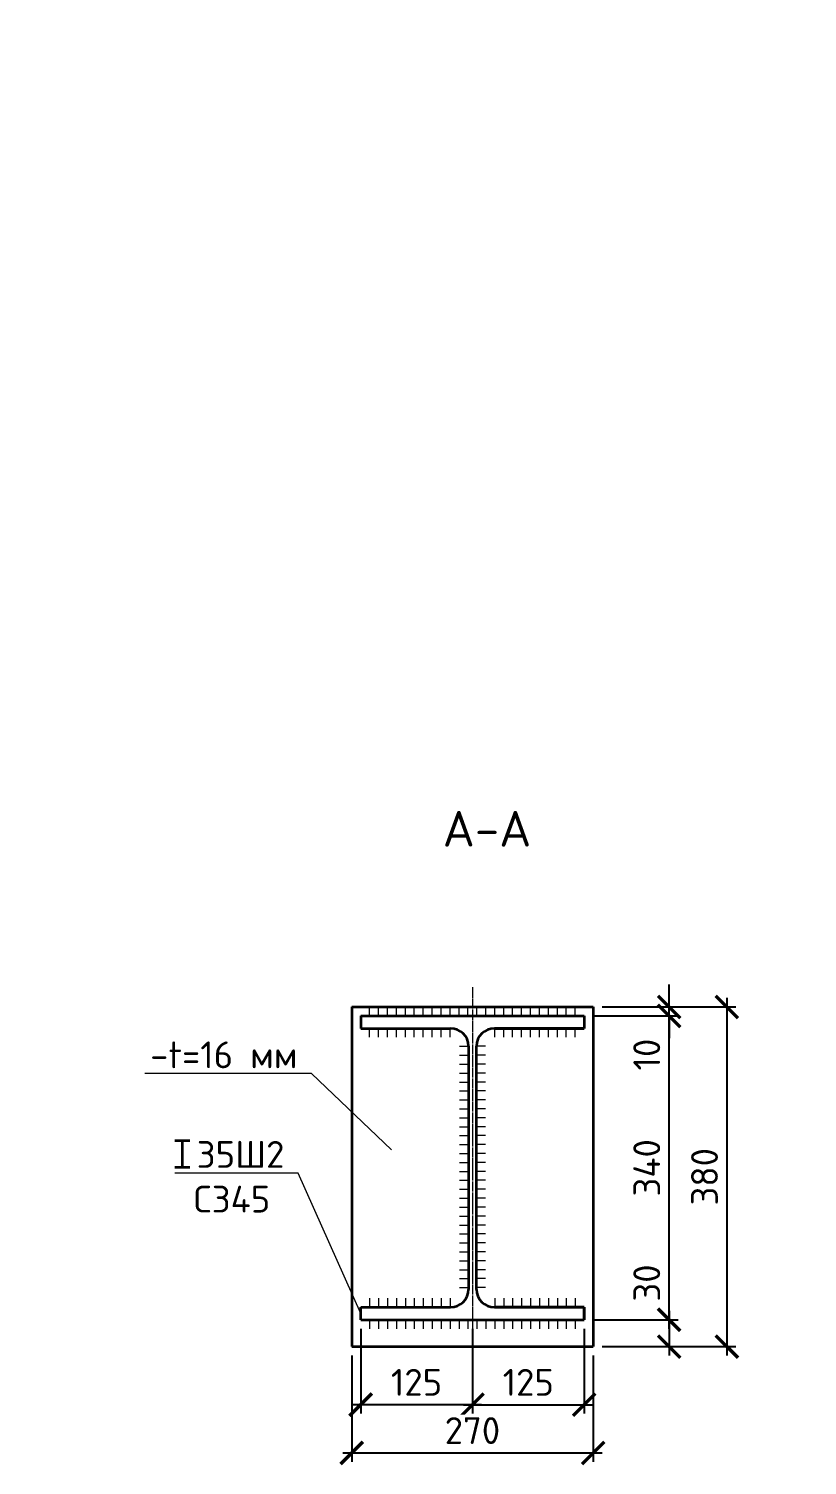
# Model space of a CAD drawing. Header units: millimetres. Extents: x -25910 to 49740, y -35080 to 0.
# Drawn here: x 28825 to 29695, y -20381 to -18774 of the extents above; entities that cross this region are included whole.
import ezdxf
from ezdxf import colors
from ezdxf.entities.mleader import LeaderData, LeaderLine
from ezdxf.math import Vec2, Vec3

# ---------------------------------------------------------------- set-up
doc = ezdxf.new("R2010")
doc.units = ezdxf.units.MM
doc.linetypes.add('JIS_08_11', pattern=[12.8, 11, -0.6, 0.6, -0.6])
for name, color, linetype, lineweight in [('НАДПИСИ', 11, 'Continuous', 13), ('ОСЕВАЯ', 50, 'JIS_08_11', 13), ('ОСНОВНАЯ', 213, 'Continuous', 35)]:
    doc.layers.add(name, color=color, linetype=linetype, lineweight=lineweight)
doc.styles.add('_ОСК', font='isocpeur.ttf', dxfattribs={"height": 3})
doc.styles.add('ОСК', font='isocpeur.ttf')
doc.dimstyles.new('_ОСК', dxfattribs={"dimscale": 25, "dimtxt": 3, "dimasz": 2.5, "dimexe": 1, "dimexo": 1, "dimgap": 1, "dimtad": 3, "dimdec": 0, "dimzin": 1, "dimdsep": 46, "dimtxsty": '_ОСК', "dimblk": 'ARCHTICK', "dimcen": 2, "dimdle": 1, "dimclrt": 256, "dimadec": 0, "dimazin": 0, "dimtfac": 1, "dimtdec": 0, "dimtmove": 1, "dimatfit": 3, "dimfxl": 1, "dimtvp": 2.25, "dimtfill": 1, "dimtolj": 1, "dimtzin": 1, "dimarcsym": 0})

# ---------------------------------------------------------------- blocks, each defined once
blk = doc.blocks.new('_None')
blk = doc.blocks.new('A$C6A7E4B16')
at = {"layer": 'ОСНОВНАЯ'}
for p, q in [((0, 30), (16.7, 30)), ((8.4, 30), (8.4, 0)), ((0, 0), (16.7, 0))]:
    blk.add_line(p, q, dxfattribs=at)
blk = doc.blocks.new('_ArchTick')
at = {"color": 0, "linetype": 'ByBlock', "const_width": 0.15}
blk.add_lwpolyline([(-0.5, -0.5), (0.5, 0.5)], dxfattribs=at)
blk = doc.blocks.new('*D426')
at = {"layer": 'Defpoints', "color": 0, "transparency": 16777216}
for p in [(29195.9, -20218.1), (29320.9, -20218.1), (29195.9, -20313.1)]:
    blk.add_point(p, dxfattribs=at)
at = {"layer": 'НАДПИСИ', "color": 0, "lineweight": -2, "transparency": 16777216}
for p, q in [((29195.9, -20228.1), (29195.9, -20323.1)), ((29320.9, -20228.1), (29320.9, -20323.1)), ((29330.9, -20313.1), (29185.9, -20313.1))]:
    blk.add_line(p, q, dxfattribs=at)
at = {"layer": 'НАДПИСИ', "color": 0, "lineweight": -2, "transparency": 16777216, "xscale": 25, "yscale": 25, "zscale": 25, "rotation": 180}
blk.add_blockref('_ArchTick', (29195.9, -20313.1), dxfattribs=at)
at = {"layer": 'НАДПИСИ', "color": 0, "lineweight": -2, "transparency": 16777216, "xscale": 25, "yscale": 25, "zscale": 25}
blk.add_blockref('_ArchTick', (29320.9, -20313.1), dxfattribs=at)
at = {"layer": 'НАДПИСИ', "transparency": 16777216, "insert": (29258.4, -20288.1), "char_height": 30, "attachment_point": 5, "style": '_ОСК', "bg_fill": 3, "box_fill_scale": 1.1, "bg_fill_color": 256, "bg_fill_true_color": 13158600, "bg_fill_transparency": 0}
blk.add_mtext('\\A1;125', dxfattribs=at)
blk = doc.blocks.new('*D427')
at = {"layer": 'Defpoints', "color": 0, "transparency": 16777216}
for p in [(29320.9, -20218.1), (29445.9, -20218.1), (29445.9, -20313.1)]:
    blk.add_point(p, dxfattribs=at)
at = {"layer": 'НАДПИСИ', "color": 0, "lineweight": -2, "transparency": 16777216}
for p, q in [((29320.9, -20228.1), (29320.9, -20323.1)), ((29445.9, -20228.1), (29445.9, -20323.1)), ((29310.9, -20313.1), (29455.9, -20313.1))]:
    blk.add_line(p, q, dxfattribs=at)
at = {"layer": 'НАДПИСИ', "color": 0, "lineweight": -2, "transparency": 16777216, "xscale": 25, "yscale": 25, "zscale": 25, "rotation": 180}
blk.add_blockref('_ArchTick', (29320.9, -20313.1), dxfattribs=at)
at = {"layer": 'НАДПИСИ', "color": 0, "lineweight": -2, "transparency": 16777216, "xscale": 25, "yscale": 25, "zscale": 25}
blk.add_blockref('_ArchTick', (29445.9, -20313.1), dxfattribs=at)
at = {"layer": 'НАДПИСИ', "transparency": 16777216, "insert": (29383.4, -20288.1), "char_height": 30, "attachment_point": 5, "style": '_ОСК', "bg_fill": 3, "box_fill_scale": 1.1, "bg_fill_color": 256, "bg_fill_true_color": 13158600, "bg_fill_transparency": 0}
blk.add_mtext('\\A1;125', dxfattribs=at)
blk = doc.blocks.new('*D423')
at = {"layer": 'Defpoints', "color": 0, "transparency": 16777216}
for p in [(29445.9, -20218.1), (29455.9, -20248.1), (29540.9, -20248.1)]:
    blk.add_point(p, dxfattribs=at)
at = {"layer": 'НАДПИСИ', "color": 0, "lineweight": -2, "transparency": 16777216}
for p, q in [((29455.9, -20218.1), (29550.9, -20218.1)), ((29540.9, -20208.1), (29540.9, -20258.1)), ((29465.9, -20248.1), (29550.9, -20248.1))]:
    blk.add_line(p, q, dxfattribs=at)
at = {"layer": 'НАДПИСИ', "color": 0, "lineweight": -2, "transparency": 16777216, "xscale": 25, "yscale": 25, "zscale": 25, "rotation": 270}
blk.add_blockref('_ArchTick', (29540.9, -20248.1), dxfattribs=at)
at = {"layer": 'НАДПИСИ', "transparency": 16777216, "insert": (29515.9, -20177), "char_height": 30, "attachment_point": 5, "rotation": 90, "style": '_ОСК', "bg_fill": 3, "box_fill_scale": 1.1, "bg_fill_color": 256, "bg_fill_true_color": 13158600, "bg_fill_transparency": 0}
blk.add_mtext('\\A1;30', dxfattribs=at)
at = {"layer": 'НАДПИСИ', "color": 0, "lineweight": -2, "transparency": 16777216, "xscale": 25, "yscale": 25, "zscale": 25, "rotation": 90}
blk.add_blockref('_ArchTick', (29540.9, -20218.1), dxfattribs=at)
blk = doc.blocks.new('*D424')
at = {"layer": 'Defpoints', "color": 0, "transparency": 16777216}
for p in [(29445.9, -19878.1), (29540.9, -19878.1), (29445.9, -20218.1)]:
    blk.add_point(p, dxfattribs=at)
at = {"layer": 'НАДПИСИ', "color": 0, "lineweight": -2, "transparency": 16777216}
for p, q in [((29455.9, -19878.1), (29550.9, -19878.1)), ((29540.9, -20228.1), (29540.9, -19868.1)), ((29455.9, -20218.1), (29550.9, -20218.1))]:
    blk.add_line(p, q, dxfattribs=at)
at = {"layer": 'НАДПИСИ', "color": 0, "lineweight": -2, "transparency": 16777216, "xscale": 25, "yscale": 25, "zscale": 25}
for p, rotation in [((29540.9, -19878.1), 90), ((29540.9, -20218.1), 270)]:
    blk.add_blockref('_ArchTick', p, dxfattribs=dict(at, rotation=rotation))
at = {"layer": 'НАДПИСИ', "transparency": 16777216, "insert": (29515.9, -20048.1), "char_height": 30, "attachment_point": 5, "rotation": 90, "style": '_ОСК', "bg_fill": 3, "box_fill_scale": 1.1, "bg_fill_color": 256, "bg_fill_true_color": 13158600, "bg_fill_transparency": 0}
blk.add_mtext('\\A1;340', dxfattribs=at)
blk = doc.blocks.new('*D425')
at = {"layer": 'Defpoints', "color": 0, "transparency": 16777216}
for p in [(29445.9, -19878.1), (29455.9, -19868.1), (29540.9, -19868.1)]:
    blk.add_point(p, dxfattribs=at)
at = {"layer": 'НАДПИСИ', "color": 0, "lineweight": -2, "transparency": 16777216}
for p, q in [((29540.9, -19868.1), (29540.9, -19843.1)), ((29455.9, -19878.1), (29550.9, -19878.1)), ((29465.9, -19868.1), (29550.9, -19868.1)), ((29540.9, -19878.1), (29540.9, -19868.1)), ((29540.9, -19878.1), (29540.9, -19903.1))]:
    blk.add_line(p, q, dxfattribs=at)
at = {"layer": 'НАДПИСИ', "color": 0, "lineweight": -2, "transparency": 16777216, "xscale": 25, "yscale": 25, "zscale": 25}
for p, rotation in [((29540.9, -19868.1), 270), ((29540.9, -19878.1), 90)]:
    blk.add_blockref('_ArchTick', p, dxfattribs=dict(at, rotation=rotation))
at = {"layer": 'НАДПИСИ', "transparency": 16777216, "insert": (29515.9, -19921.4), "char_height": 30, "attachment_point": 5, "rotation": 90, "style": '_ОСК', "bg_fill": 3, "box_fill_scale": 1.1, "bg_fill_color": 256, "bg_fill_true_color": 13158600, "bg_fill_transparency": 0}
blk.add_mtext('\\A1;10', dxfattribs=at)
blk = doc.blocks.new('*D375')
at = {"layer": 'Defpoints', "color": 0, "transparency": 16777216}
for p in [(29455.9, -19868.1), (29455.9, -20248.1), (29605.5, -20248.1)]:
    blk.add_point(p, dxfattribs=at)
at = {"layer": 'НАДПИСИ', "color": 0, "lineweight": -2, "transparency": 16777216}
for p, q in [((29605.5, -19858.1), (29605.5, -20258.1)), ((29465.9, -19868.1), (29615.5, -19868.1)), ((29465.9, -20248.1), (29615.5, -20248.1))]:
    blk.add_line(p, q, dxfattribs=at)
at = {"layer": 'НАДПИСИ', "color": 0, "lineweight": -2, "transparency": 16777216, "xscale": 25, "yscale": 25, "zscale": 25}
for p, rotation in [((29605.5, -19868.1), 90), ((29605.5, -20248.1), 270)]:
    blk.add_blockref('_ArchTick', p, dxfattribs=dict(at, rotation=rotation))
at = {"layer": 'НАДПИСИ', "transparency": 16777216, "insert": (29580.5, -20058.1), "char_height": 30, "attachment_point": 5, "rotation": 90, "style": '_ОСК', "bg_fill": 3, "box_fill_scale": 1.1, "bg_fill_color": 256, "bg_fill_true_color": 13158600, "bg_fill_transparency": 0}
blk.add_mtext('\\A1;380', dxfattribs=at)
blk = doc.blocks.new('*D376')
at = {"layer": 'Defpoints', "color": 0, "transparency": 16777216}
for p in [(29185.9, -20248.1), (29455.9, -20248.1), (29455.9, -20367.1)]:
    blk.add_point(p, dxfattribs=at)
at = {"layer": 'НАДПИСИ', "color": 0, "lineweight": -2, "transparency": 16777216}
for p, q in [((29185.9, -20258.1), (29185.9, -20377.1)), ((29455.9, -20258.1), (29455.9, -20377.1)), ((29175.9, -20367.1), (29465.9, -20367.1))]:
    blk.add_line(p, q, dxfattribs=at)
at = {"layer": 'НАДПИСИ', "color": 0, "lineweight": -2, "transparency": 16777216, "xscale": 25, "yscale": 25, "zscale": 25, "rotation": 180}
blk.add_blockref('_ArchTick', (29185.9, -20367.1), dxfattribs=at)
at = {"layer": 'НАДПИСИ', "color": 0, "lineweight": -2, "transparency": 16777216, "xscale": 25, "yscale": 25, "zscale": 25}
blk.add_blockref('_ArchTick', (29455.9, -20367.1), dxfattribs=at)
at = {"layer": 'НАДПИСИ', "transparency": 16777216, "insert": (29320.9, -20342.1), "char_height": 30, "attachment_point": 5, "style": '_ОСК', "bg_fill": 3, "box_fill_scale": 1.1, "bg_fill_color": 256, "bg_fill_true_color": 13158600, "bg_fill_transparency": 0}
blk.add_mtext('\\A1;270', dxfattribs=at)

msp = doc.modelspace()

# ---------------------------------------------------------------- linework, layer by layer
at = {"layer": 'НАДПИСИ'}
for p, q in [((29205.9, -19878.1), (29205.9, -19868.1)), ((29215.9, -19878.1), (29215.9, -19868.1)), ((29225.9, -19878.1), (29225.9, -19868.1)), ((29235.9, -19878.1), (29235.9, -19868.1)), ((29245.9, -19878.1), (29245.9, -19868.1)), ((29255.9, -19878.1), (29255.9, -19868.1)), ((29265.9, -19878.1), (29265.9, -19868.1)), ((29275.9, -19878.1), (29275.9, -19868.1)), ((29285.9, -19878.1), (29285.9, -19868.1)), ((29295.9, -19878.1), (29295.9, -19868.1)), ((29305.9, -19878.1), (29305.9, -19868.1)), ((29315.9, -19878.1), (29315.9, -19868.1)), ((29325.9, -19878.1), (29325.9, -19868.1)), ((29335.9, -19878.1), (29335.9, -19868.1)), ((29345.9, -19878.1), (29345.9, -19868.1)), ((29355.9, -19878.1), (29355.9, -19868.1)), ((29365.9, -19878.1), (29365.9, -19868.1)), ((29375.9, -19878.1), (29375.9, -19868.1)), ((29385.9, -19878.1), (29385.9, -19868.1)), ((29395.9, -19878.1), (29395.9, -19868.1)), ((29405.9, -19878.1), (29405.9, -19868.1)), ((29415.9, -19878.1), (29415.9, -19868.1)), ((29425.9, -19878.1), (29425.9, -19868.1)), ((29435.9, -19878.1), (29435.9, -19868.1)), ((29205.9, -19902.1), (29205.9, -19892.1)), ((29215.9, -19902.1), (29215.9, -19892.1)), ((29225.9, -19902.1), (29225.9, -19892.1)), ((29235.9, -19902.1), (29235.9, -19892.1)), ((29245.9, -19902.1), (29245.9, -19892.1)), ((29255.9, -19902.1), (29255.9, -19892.1)), ((29265.9, -19902.1), (29265.9, -19892.1)), ((29275.9, -19902.1), (29275.9, -19892.1)), ((29285.9, -19902.1), (29285.9, -19892.1)), ((29295.9, -19902.1), (29295.9, -19892.1)), ((29345.9, -19902.1), (29345.9, -19892.1)), ((29355.9, -19902.1), (29355.9, -19892.1)), ((29365.9, -19902.1), (29365.9, -19892.1)), ((29375.9, -19902.1), (29375.9, -19892.1)), ((29385.9, -19902.1), (29385.9, -19892.1)), ((29395.9, -19902.1), (29395.9, -19892.1)), ((29405.9, -19902.1), (29405.9, -19892.1)), ((29415.9, -19902.1), (29415.9, -19892.1)), ((29425.9, -19902.1), (29425.9, -19892.1)), ((29435.9, -19902.1), (29435.9, -19892.1)), ((29306.4, -19912.1), (29316.4, -19912.1)), ((29335.4, -19912.1), (29325.4, -19912.1)), ((29306.4, -19922.1), (29316.4, -19922.1)), ((29335.4, -19922.1), (29325.4, -19922.1)), ((29306.4, -19932.1), (29316.4, -19932.1)), ((29306.4, -19942.1), (29316.4, -19942.1)), ((29335.4, -19932.1), (29325.4, -19932.1)), ((29335.4, -19942.1), (29325.4, -19942.1)), ((29306.4, -19952.1), (29316.4, -19952.1)), ((29335.4, -19952.1), (29325.4, -19952.1)), ((29306.4, -19962.1), (29316.4, -19962.1)), ((29306.4, -19972.1), (29316.4, -19972.1)), ((29335.4, -19962.1), (29325.4, -19962.1)), ((29335.4, -19972.1), (29325.4, -19972.1)), ((29306.4, -19982.1), (29316.4, -19982.1)), ((29306.4, -19992.1), (29316.4, -19992.1)), ((29335.4, -19982.1), (29325.4, -19982.1)), ((29335.4, -19992.1), (29325.4, -19992.1)), ((29306.4, -20002.1), (29316.4, -20002.1)), ((29335.4, -20002.1), (29325.4, -20002.1)), ((29306.4, -20012.1), (29316.4, -20012.1)), ((29306.4, -20022.1), (29316.4, -20022.1)), ((29335.4, -20012.1), (29325.4, -20012.1)), ((29335.4, -20022.1), (29325.4, -20022.1)), ((29306.4, -20032.1), (29316.4, -20032.1)), ((29306.4, -20042.1), (29316.4, -20042.1)), ((29335.4, -20032.1), (29325.4, -20032.1)), ((29335.4, -20042.1), (29325.4, -20042.1)), ((29306.4, -20052.1), (29316.4, -20052.1)), ((29335.4, -20052.1), (29325.4, -20052.1)), ((29306.4, -20062.1), (29316.4, -20062.1)), ((29306.4, -20072.1), (29316.4, -20072.1)), ((29335.4, -20062.1), (29325.4, -20062.1)), ((29335.4, -20072.1), (29325.4, -20072.1)), ((29306.4, -20082.1), (29316.4, -20082.1)), ((29335.4, -20082.1), (29325.4, -20082.1)), ((29306.4, -20092.1), (29316.4, -20092.1)), ((29306.4, -20102.1), (29316.4, -20102.1)), ((29335.4, -20092.1), (29325.4, -20092.1)), ((29335.4, -20102.1), (29325.4, -20102.1)), ((29306.4, -20112.1), (29316.4, -20112.1)), ((29306.4, -20122.1), (29316.4, -20122.1)), ((29335.4, -20112.1), (29325.4, -20112.1)), ((29335.4, -20122.1), (29325.4, -20122.1)), ((29306.4, -20132.1), (29316.4, -20132.1)), ((29335.4, -20132.1), (29325.4, -20132.1)), ((29306.4, -20142.1), (29316.4, -20142.1)), ((29306.4, -20142.1), (29316.4, -20142.1)), ((29306.4, -20152.1), (29316.4, -20152.1)), ((29335.4, -20142.1), (29325.4, -20142.1)), ((29335.4, -20142.1), (29325.4, -20142.1)), ((29335.4, -20152.1), (29325.4, -20152.1)), ((29306.4, -20162.1), (29316.4, -20162.1)), ((29335.4, -20162.1), (29325.4, -20162.1)), ((29306.4, -20172.1), (29316.4, -20172.1)), ((29306.4, -20182.1), (29316.4, -20182.1)), ((29335.4, -20172.1), (29325.4, -20172.1)), ((29335.4, -20182.1), (29325.4, -20182.1)), ((29205.9, -20194.1), (29205.9, -20204.1)), ((29215.9, -20194.1), (29215.9, -20204.1)), ((29225.9, -20194.1), (29225.9, -20204.1)), ((29235.9, -20194.1), (29235.9, -20204.1)), ((29245.9, -20194.1), (29245.9, -20204.1)), ((29255.9, -20194.1), (29255.9, -20204.1)), ((29265.9, -20194.1), (29265.9, -20204.1)), ((29275.9, -20194.1), (29275.9, -20204.1)), ((29285.9, -20194.1), (29285.9, -20204.1)), ((29295.9, -20194.1), (29295.9, -20204.1)), ((29345.9, -20194.1), (29345.9, -20204.1)), ((29355.9, -20194.1), (29355.9, -20204.1)), ((29365.9, -20194.1), (29365.9, -20204.1)), ((29375.9, -20194.1), (29375.9, -20204.1)), ((29385.9, -20194.1), (29385.9, -20204.1)), ((29395.9, -20194.1), (29395.9, -20204.1)), ((29405.9, -20194.1), (29405.9, -20204.1)), ((29415.9, -20194.1), (29415.9, -20204.1)), ((29425.9, -20194.1), (29425.9, -20204.1)), ((29435.9, -20194.1), (29435.9, -20204.1))]:
    msp.add_line(p, q, dxfattribs=at)
at = {"layer": 'ОСЕВАЯ', "linetype": 'JIS_08_11'}
msp.add_line((29320.9, -19846.1), (29320.9, -20285.2), dxfattribs=at)
at = {"layer": 'ОСНОВНАЯ'}
for p, q in [((29185.9, -19868.1), (29185.9, -20248.1)), ((29185.9, -19868.1), (29455.9, -19868.1)), ((29195.9, -19878.1), (29445.9, -19878.1)), ((29195.9, -19878.1), (29195.9, -19892.1)), ((29235.9, -19878.1), (29405.9, -19878.1)), ((29445.9, -19878.1), (29445.9, -19892.1)), ((29195.9, -19892.1), (29296.4, -19892.1)), ((29345.4, -19892.1), (29445.9, -19892.1)), ((29445.9, -19892.1), (29345.4, -19892.1)), ((29316.4, -19912.1), (29316.4, -20184.1)), ((29325.4, -20184.1), (29325.4, -19912.1)), ((29195.9, -20218.1), (29195.9, -20204.1)), ((29195.9, -20204.1), (29296.4, -20204.1)), ((29195.9, -20204.1), (29296.4, -20204.1)), ((29195.9, -20218.1), (29445.9, -20218.1)), ((29240.9, -20218.1), (29400.9, -20218.1)), ((29345.4, -20204.1), (29445.9, -20204.1)), ((29445.9, -20204.1), (29345.4, -20204.1)), ((29345.4, -20204.1), (29445.9, -20204.1)), ((29445.9, -20204.1), (29345.4, -20204.1)), ((29445.9, -20204.1), (29445.9, -20218.1))]:
    msp.add_line(p, q, dxfattribs=at)
for centre, start, end in [((29296.4, -19912.1), 0, 90), ((29345.4, -19912.1), 90, 180), ((29296.4, -20184.1), 270, 0), ((29296.4, -20184.1), 270, 0), ((29345.4, -20184.1), 180, 270), ((29345.4, -20184.1), 180, 270)]:
    msp.add_arc(centre, 20, start, end, dxfattribs=at)

# ---------------------------------------------------------------- block references
msp.add_blockref('A$C6A7E4B16', (28988, -20047.5))

# ---------------------------------------------------------------- texts
at = {"layer": 'НАДПИСИ', "insert": (29287.6, -19648.7), "char_height": 40, "width": 41.225, "attachment_point": 1, "style": 'ОСК'}
msp.add_mtext('А-А', dxfattribs=at)

# ---------------------------------------------------------------- leaders
at = {"layer": 'НАДПИСИ'}
ml = msp.add_multileader_mtext('Standard', dxfattribs=at)
ml.set_content('отв. %%C23\\P(6 шт.)', color=256, style='ОСК')
ml.set_leader_properties(color=256, linetype='ByLayer', lineweight=-1)
ml.set_arrow_properties(name='NONE')
ml.build(insert=Vec2(0, 0))
ml.multileader.update_dxf_attribs({"has_dogleg": 0, "text_left_attachment_type": 6, "text_right_attachment_type": 6, "dogleg_length": 0, "arrow_head_size": 15, "scale": 10})
ctx = ml.context
ctx.base_point, ctx.scale, ctx.char_height, ctx.arrow_head_size, ctx.landing_gap_size, ctx.plane_origin = Vec3(29770.6, -18809.8), 10, 30, 15, 20, Vec3(29710.7, -20124.3)
ctx.left_attachment, ctx.right_attachment, ctx.text_align_type = 6, 6, 1
notes = []
notes.append((ctx, [(0, (1, 1, 0), (29969.6, -18809.8), (-1, 0), 0, [(3, [(30251.7, -18969.8), (29991.7, -18969.8)], 0, [])])]))
ctx.mtext.insert, ctx.mtext.width, ctx.mtext.alignment, ctx.mtext.flow_direction = Vec3(29870.1, -18773.8), 205.412, 2, 5
ml = msp.add_multileader_mtext('Standard', dxfattribs=at)
ml.set_content('отв. %%C23\\P(4 шт.)', color=256, style='ОСК')
ml.set_leader_properties(color=256, linetype='ByLayer', lineweight=-1)
ml.set_arrow_properties(name='NONE')
ml.build(insert=Vec2(0, 0))
ml.multileader.update_dxf_attribs({"has_dogleg": 0, "text_left_attachment_type": 6, "text_right_attachment_type": 6, "dogleg_length": 0, "arrow_head_size": 15, "scale": 10})
ctx = ml.context
ctx.base_point, ctx.scale, ctx.char_height, ctx.arrow_head_size, ctx.landing_gap_size, ctx.plane_origin = Vec3(28006.4, -19832.7), 10, 30, 15, 20, Vec3(27921.8, -20837.2)
ctx.left_attachment, ctx.right_attachment, ctx.text_align_type = 6, 6, 1
notes.append((ctx, [(0, (1, 1, 0), (28205.4, -19832.7), (-1, 0), 0, [(3, [(28320.4, -20062.7)], 0, [])])]))
ctx.mtext.insert, ctx.mtext.width, ctx.mtext.alignment, ctx.mtext.flow_direction = Vec3(28105.9, -19796.7), 242.309, 2, 5
ml = msp.add_multileader_mtext('Standard', dxfattribs=at)
ml.set_content('-t=16 мм', color=256, style='ОСК')
ml.set_leader_properties(color=256, linetype='ByLayer', lineweight=-1)
ml.set_arrow_properties(name='NONE')
ml.build(insert=Vec2(0, 0))
ml.multileader.update_dxf_attribs({"has_dogleg": 0, "text_left_attachment_type": 6, "text_right_attachment_type": 6, "dogleg_length": 0, "arrow_head_size": 15, "scale": 10})
ctx = ml.context
ctx.base_point, ctx.scale, ctx.char_height, ctx.arrow_head_size, ctx.landing_gap_size, ctx.plane_origin = Vec3(28944.8, -19942.7), 10, 30, 15, 20, Vec3(28857.2, -20923)
ctx.left_attachment, ctx.right_attachment, ctx.text_align_type = 6, 6, 1
notes.append((ctx, [(0, (1, 1, 0), (29140.8, -19942.7), (-1, 0), 0, [(3, [(29230.4, -20027.8)], 0, [])])]))
ctx.mtext.insert, ctx.mtext.alignment, ctx.mtext.flow_direction = Vec3(29042.8, -19906.7), 2, 5
ml = msp.add_multileader_mtext('Standard', dxfattribs=at)
ml.set_content(' 35Ш2\\PС345', color=256, style='ОСК')
ml.set_leader_properties(color=256, linetype='ByLayer', lineweight=-1)
ml.set_arrow_properties(name='NONE')
ml.build(insert=Vec2(0, 0))
ml.multileader.update_dxf_attribs({"has_dogleg": 0, "text_left_attachment_type": 6, "text_right_attachment_type": 6, "dogleg_length": 0, "arrow_head_size": 15, "scale": 10})
ctx = ml.context
ctx.base_point, ctx.scale, ctx.char_height, ctx.arrow_head_size, ctx.landing_gap_size, ctx.plane_origin = Vec3(28978, -20054.1), 10, 30, 15, 20, Vec3(28986.4, -20996.4)
ctx.left_attachment, ctx.right_attachment, ctx.text_align_type = 6, 6, 1
notes.append((ctx, [(0, (1, 1, 0), (29126, -20054.1), (-1, 0), 0, [(3, [(29195.9, -20211.1)], 0, [])])]))
ctx.mtext.insert, ctx.mtext.alignment, ctx.mtext.flow_direction = Vec3(29052, -20018.1), 2, 5
for ctx, leaders in notes:
    for number, flags, end, landing, length, lines in leaders:
        leader = LeaderData()
        leader.index, (leader.has_last_leader_line, leader.has_dogleg_vector, leader.attachment_direction) = number, flags
        leader.last_leader_point, leader.dogleg_vector, leader.dogleg_length = Vec3(end), Vec3(landing), length
        for number, points, colour, breaks in lines:
            line = LeaderLine()
            line.index, line.vertices, line.color, line.breaks = number, Vec3.list(points), colors.encode_raw_color(colour), breaks
            leader.lines.append(line)
        ctx.leaders.append(leader)

# ---------------------------------------------------------------- next in the draw order: dimensions: what is measured, and where the dimension line sits
dim = msp.add_linear_dim(base=(29195.9, -20313.1), p1=(29320.9, -20218.1), p2=(29195.9, -20218.1), angle=180, dimstyle='_ОСК', dxfattribs=at)
dim.commit()
dim.dimension.update_dxf_attribs({"geometry": '*D426', "text_midpoint": (29258.4, -20313.1), "dimtype": 160})

# ---------------------------------------------------------------- next in the draw order: linework, layer by layer
for p, q in [((29205.9, -20218.1), (29205.9, -20228.1)), ((29215.9, -20218.1), (29215.9, -20228.1)), ((29225.9, -20218.1), (29225.9, -20228.1)), ((29235.9, -20218.1), (29235.9, -20228.1)), ((29245.9, -20218.1), (29245.9, -20228.1)), ((29255.9, -20218.1), (29255.9, -20228.1)), ((29265.9, -20218.1), (29265.9, -20228.1)), ((29275.9, -20218.1), (29275.9, -20228.1)), ((29285.9, -20218.1), (29285.9, -20228.1)), ((29295.9, -20218.1), (29295.9, -20228.1))]:
    msp.add_line(p, q, dxfattribs=at)
at = {"layer": 'ОСНОВНАЯ'}
msp.add_line((29195.9, -20218.1), (29195.9, -20204.1), dxfattribs=at)

# ---------------------------------------------------------------- next in the draw order: dimensions: what is measured, and where the dimension line sits
at = {"layer": 'НАДПИСИ'}
dim = msp.add_linear_dim(base=(29445.9, -20313.1), p1=(29320.9, -20218.1), p2=(29445.9, -20218.1), dimstyle='_ОСК', dxfattribs=at)
dim.commit()
dim.dimension.update_dxf_attribs({"geometry": '*D427', "text_midpoint": (29383.4, -20288.1)})

# ---------------------------------------------------------------- next in the draw order: linework, layer by layer
for p, q in [((29305.9, -20218.1), (29305.9, -20228.1)), ((29315.9, -20218.1), (29315.9, -20228.1)), ((29325.9, -20218.1), (29325.9, -20228.1)), ((29335.9, -20218.1), (29335.9, -20228.1)), ((29345.9, -20218.1), (29345.9, -20228.1)), ((29355.9, -20218.1), (29355.9, -20228.1)), ((29365.9, -20218.1), (29365.9, -20228.1)), ((29375.9, -20218.1), (29375.9, -20228.1)), ((29385.9, -20218.1), (29385.9, -20228.1)), ((29395.9, -20218.1), (29395.9, -20228.1)), ((29405.9, -20218.1), (29405.9, -20228.1)), ((29415.9, -20218.1), (29415.9, -20228.1)), ((29425.9, -20218.1), (29425.9, -20228.1)), ((29435.9, -20218.1), (29435.9, -20228.1))]:
    msp.add_line(p, q, dxfattribs=at)
at = {"layer": 'ОСНОВНАЯ'}
for p, q in [((29455.9, -19868.1), (29455.9, -20248.1)), ((29195.9, -20218.1), (29445.9, -20218.1)), ((29235.9, -20218.1), (29405.9, -20218.1)), ((29445.9, -20218.1), (29445.9, -20204.1)), ((29185.9, -20248.1), (29455.9, -20248.1))]:
    msp.add_line(p, q, dxfattribs=at)

# ---------------------------------------------------------------- next in the draw order: dimensions: what is measured, and where the dimension line sits
at = {"layer": 'НАДПИСИ'}
dim = msp.add_linear_dim(base=(29540.9, -20248.1), p1=(29445.9, -20218.1), p2=(29455.9, -20248.1), angle=270, dimstyle='_ОСК', dxfattribs=at)
dim.commit()
dim.dimension.update_dxf_attribs({"geometry": '*D423', "text_midpoint": (29540.9, -20177), "dimtype": 160})

# ---------------------------------------------------------------- next in the draw order: dimensions: what is measured, and where the dimension line sits
dim = msp.add_linear_dim(base=(29540.9, -19878.1), p1=(29445.9, -20218.1), p2=(29445.9, -19878.1), angle=90, dimstyle='_ОСК', dxfattribs=at)
dim.commit()
dim.dimension.update_dxf_attribs({"geometry": '*D424', "text_midpoint": (29515.9, -20048.1)})

# ---------------------------------------------------------------- next in the draw order: dimensions: what is measured, and where the dimension line sits
dim = msp.add_linear_dim(base=(29540.9, -19868.1), p1=(29445.9, -19878.1), p2=(29455.9, -19868.1), angle=90, dimstyle='_ОСК', dxfattribs=at)
dim.commit()
dim.dimension.update_dxf_attribs({"geometry": '*D425', "text_midpoint": (29540.9, -19921.4), "dimtype": 160})

# ---------------------------------------------------------------- next in the draw order: leaders
ml = msp.add_multileader_mtext('Standard', dxfattribs=at)
ml.set_content('отв. %%C23\\P(4 шт.)', color=256, style='ОСК')
ml.set_leader_properties(color=256, linetype='ByLayer', lineweight=-1)
ml.set_arrow_properties(name='NONE')
ml.build(insert=Vec2(0, 0))
ml.multileader.update_dxf_attribs({"has_dogleg": 0, "text_left_attachment_type": 6, "text_right_attachment_type": 6, "dogleg_length": 0, "arrow_head_size": 15, "scale": 10})
ctx = ml.context
ctx.base_point, ctx.scale, ctx.char_height, ctx.arrow_head_size, ctx.landing_gap_size, ctx.plane_origin = Vec3(30245.3, -19795.6), 10, 30, 15, 20, Vec3(29728.4, -21106)
ctx.left_attachment, ctx.right_attachment, ctx.text_align_type = 6, 6, 1
notes = []
notes.append((ctx, [(1, (1, 1, 0), (30245.3, -19795.6), (1, 0), 0, [(3, [(30260, -20068.1), (30000, -20068.1)], 0, [])])]))
ctx.mtext.insert, ctx.mtext.width, ctx.mtext.alignment, ctx.mtext.flow_direction = Vec3(30344.8, -19759.6), 205.412, 2, 5
for ctx, leaders in notes:
    for number, flags, end, landing, length, lines in leaders:
        leader = LeaderData()
        leader.index, (leader.has_last_leader_line, leader.has_dogleg_vector, leader.attachment_direction) = number, flags
        leader.last_leader_point, leader.dogleg_vector, leader.dogleg_length = Vec3(end), Vec3(landing), length
        for number, points, colour, breaks in lines:
            line = LeaderLine()
            line.index, line.vertices, line.color, line.breaks = number, Vec3.list(points), colors.encode_raw_color(colour), breaks
            leader.lines.append(line)
        ctx.leaders.append(leader)

# ---------------------------------------------------------------- next in the draw order: dimensions: what is measured, and where the dimension line sits
dim = msp.add_linear_dim(base=(29605.5, -20248.1), p1=(29455.9, -19868.1), p2=(29455.9, -20248.1), angle=90, dimstyle='_ОСК', dxfattribs=at)
dim.commit()
dim.dimension.update_dxf_attribs({"geometry": '*D375', "text_midpoint": (29580.5, -20058.1)})

# ---------------------------------------------------------------- next in the draw order: dimensions: what is measured, and where the dimension line sits
dim = msp.add_linear_dim(base=(29455.9, -20367.1), p1=(29185.9, -20248.1), p2=(29455.9, -20248.1), dimstyle='_ОСК', dxfattribs=at)
dim.commit()
dim.dimension.update_dxf_attribs({"geometry": '*D376', "text_midpoint": (29320.9, -20342.1)})

doc.saveas('drawing.dxf')
